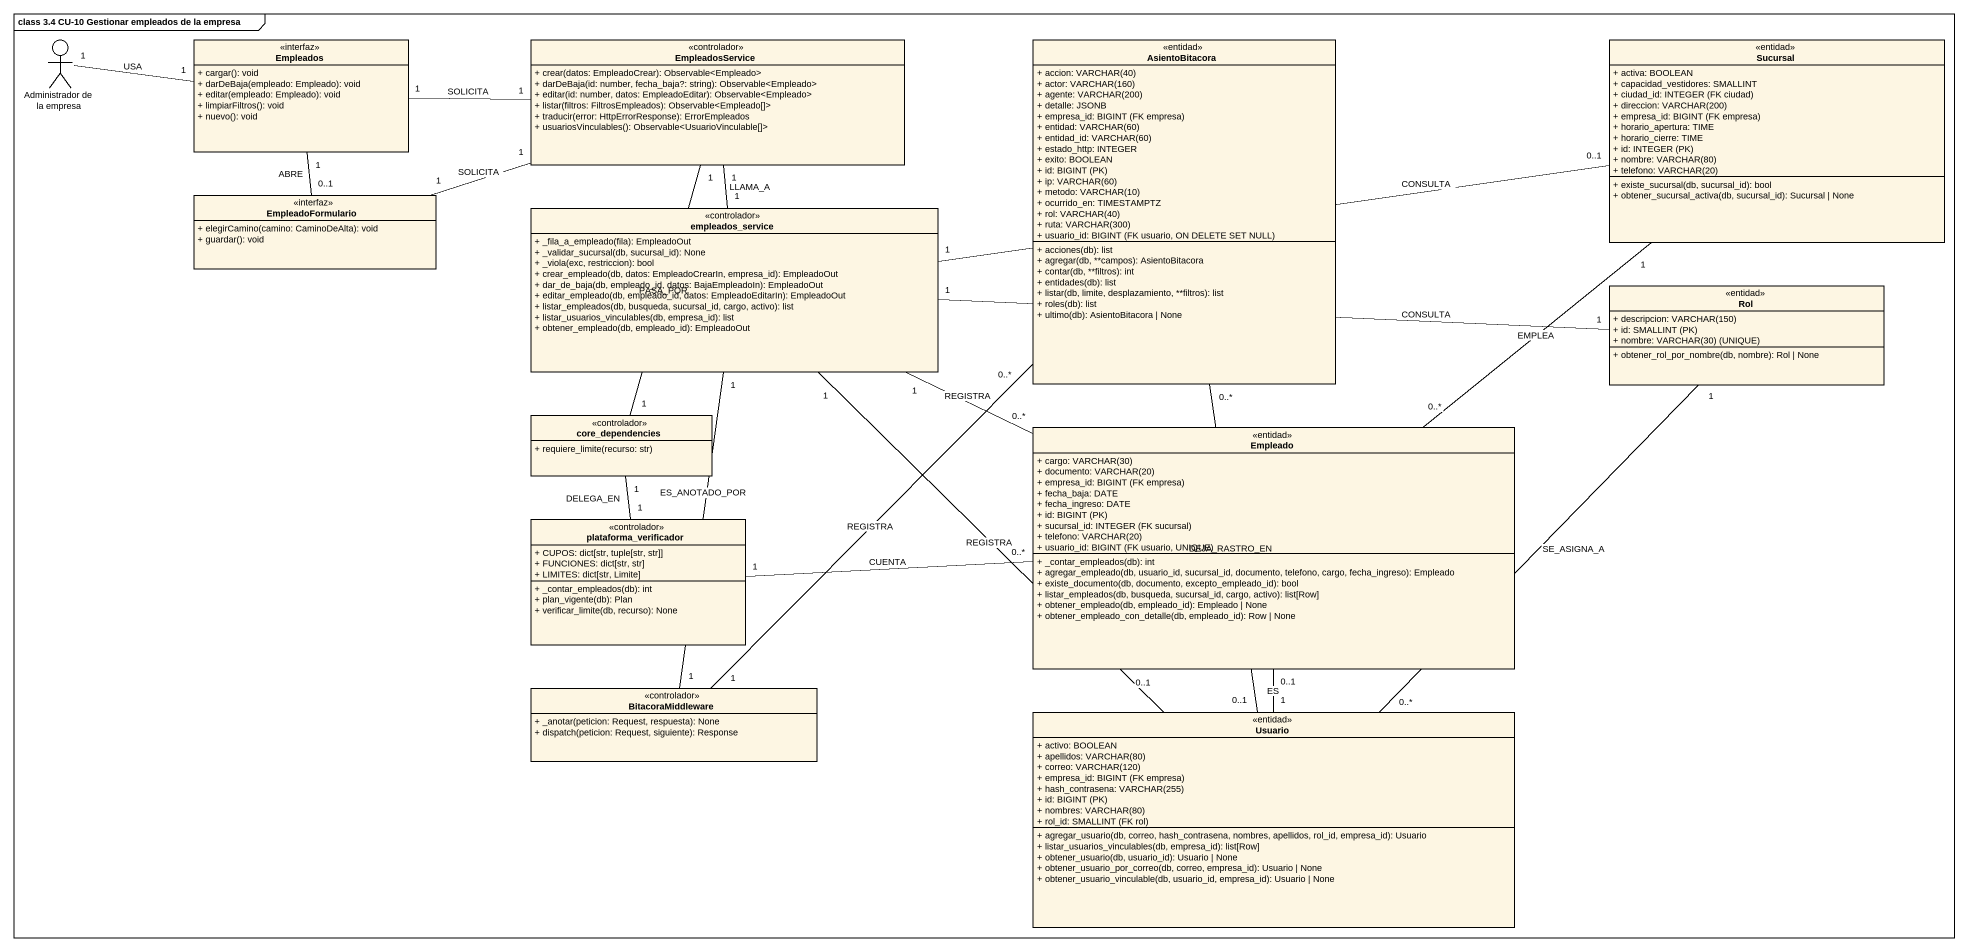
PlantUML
@startuml
mainframe class 3.4 CU-10 Gestionar empleados de la empresa
allowmixing
hide circle
hide empty members
skinparam classAttributeIconSize 0
actor "Administrador de la empresa" as Administrador_de_la_empresa
class Empleados <<interfaz>> {
  + cargar(): void
  + darDeBaja(empleado: Empleado): void
  + editar(empleado: Empleado): void
  + limpiarFiltros(): void
  + nuevo(): void
}
class EmpleadosService <<controlador>> {
  + crear(datos: EmpleadoCrear): Observable<Empleado>
  + darDeBaja(id: number, fecha_baja?: string): Observable<Empleado>
  + editar(id: number, datos: EmpleadoEditar): Observable<Empleado>
  + listar(filtros: FiltrosEmpleados): Observable<Empleado[]>
  + traducir(error: HttpErrorResponse): ErrorEmpleados
  + usuariosVinculables(): Observable<UsuarioVinculable[]>
}
class AsientoBitacora <<entidad>> {
  {field} + accion: VARCHAR(40)
  {field} + actor: VARCHAR(160)
  {field} + agente: VARCHAR(200)
  + detalle: JSONB
  {field} + empresa_id: BIGINT (FK empresa)
  {field} + entidad: VARCHAR(60)
  {field} + entidad_id: VARCHAR(60)
  + estado_http: INTEGER
  + exito: BOOLEAN
  {field} + id: BIGINT (PK)
  {field} + ip: VARCHAR(60)
  {field} + metodo: VARCHAR(10)
  + ocurrido_en: TIMESTAMPTZ
  {field} + rol: VARCHAR(40)
  {field} + ruta: VARCHAR(300)
  {field} + usuario_id: BIGINT (FK usuario, ON DELETE SET NULL)
  + acciones(db): list
  + agregar(db, **campos): AsientoBitacora
  + contar(db, **filtros): int
  + entidades(db): list
  + listar(db, limite, desplazamiento, **filtros): list
  + roles(db): list
  + ultimo(db): AsientoBitacora | None
}
class Sucursal <<entidad>> {
  + activa: BOOLEAN
  + capacidad_vestidores: SMALLINT
  {field} + ciudad_id: INTEGER (FK ciudad)
  {field} + direccion: VARCHAR(200)
  {field} + empresa_id: BIGINT (FK empresa)
  + horario_apertura: TIME
  + horario_cierre: TIME
  {field} + id: INTEGER (PK)
  {field} + nombre: VARCHAR(80)
  {field} + telefono: VARCHAR(20)
  + existe_sucursal(db, sucursal_id): bool
  + obtener_sucursal_activa(db, sucursal_id): Sucursal | None
}
class EmpleadoFormulario <<interfaz>> {
  + elegirCamino(camino: CaminoDeAlta): void
  + guardar(): void
}
class empleados_service <<controlador>> {
  + _fila_a_empleado(fila): EmpleadoOut
  + _validar_sucursal(db, sucursal_id): None
  + _viola(exc, restriccion): bool
  + crear_empleado(db, datos: EmpleadoCrearIn, empresa_id): EmpleadoOut
  + dar_de_baja(db, empleado_id, datos: BajaEmpleadoIn): EmpleadoOut
  + editar_empleado(db, empleado_id, datos: EmpleadoEditarIn): EmpleadoOut
  + listar_empleados(db, busqueda, sucursal_id, cargo, activo): list
  + listar_usuarios_vinculables(db, empresa_id): list
  + obtener_empleado(db, empleado_id): EmpleadoOut
}
class Rol <<entidad>> {
  {field} + descripcion: VARCHAR(150)
  {field} + id: SMALLINT (PK)
  {field} + nombre: VARCHAR(30) (UNIQUE)
  + obtener_rol_por_nombre(db, nombre): Rol | None
}
class core_dependencies <<controlador>> {
  + requiere_limite(recurso: str)
}
class Empleado <<entidad>> {
  {field} + cargo: VARCHAR(30)
  {field} + documento: VARCHAR(20)
  {field} + empresa_id: BIGINT (FK empresa)
  + fecha_baja: DATE
  + fecha_ingreso: DATE
  {field} + id: BIGINT (PK)
  {field} + sucursal_id: INTEGER (FK sucursal)
  {field} + telefono: VARCHAR(20)
  {field} + usuario_id: BIGINT (FK usuario, UNIQUE)
  + _contar_empleados(db): int
  + agregar_empleado(db, usuario_id, sucursal_id, documento, telefono, cargo, fecha_ingreso): Empleado
  + existe_documento(db, documento, excepto_empleado_id): bool
  + listar_empleados(db, busqueda, sucursal_id, cargo, activo): list[Row]
  + obtener_empleado(db, empleado_id): Empleado | None
  + obtener_empleado_con_detalle(db, empleado_id): Row | None
}
class plataforma_verificador <<controlador>> {
  + CUPOS: dict[str, tuple[str, str]]
  + FUNCIONES: dict[str, str]
  + LIMITES: dict[str, Limite]
  + _contar_empleados(db): int
  + plan_vigente(db): Plan
  + verificar_limite(db, recurso): None
}
class BitacoraMiddleware <<controlador>> {
  + _anotar(peticion: Request, respuesta): None
  + dispatch(peticion: Request, siguiente): Response
}
class Usuario <<entidad>> {
  + activo: BOOLEAN
  {field} + apellidos: VARCHAR(80)
  {field} + correo: VARCHAR(120)
  {field} + empresa_id: BIGINT (FK empresa)
  {field} + hash_contrasena: VARCHAR(255)
  {field} + id: BIGINT (PK)
  {field} + nombres: VARCHAR(80)
  {field} + rol_id: SMALLINT (FK rol)
  + agregar_usuario(db, correo, hash_contrasena, nombres, apellidos, rol_id, empresa_id): Usuario
  + listar_usuarios_vinculables(db, empresa_id): list[Row]
  + obtener_usuario(db, usuario_id): Usuario | None
  + obtener_usuario_por_correo(db, correo, empresa_id): Usuario | None
  + obtener_usuario_vinculable(db, usuario_id, empresa_id): Usuario | None
}
Administrador_de_la_empresa "1" -right- "1" Empleados : USA
Empleados "1" -right- "1" EmpleadosService : SOLICITA
Empleados "1" -- "0..1" EmpleadoFormulario : ABRE
EmpleadosService "1" -- "1" empleados_service : LLAMA_A
EmpleadosService "1" -- "1" core_dependencies : PASA_POR
Sucursal "1" -- "0..*" Empleado : EMPLEA
EmpleadoFormulario "1" -right- "1" EmpleadosService : SOLICITA
empleados_service "1" -right- "0..1" Sucursal : CONSULTA
empleados_service "1" -right- "1" Rol : CONSULTA
empleados_service "1" -right- "0..*" Empleado : REGISTRA
empleados_service "1" -- "1" BitacoraMiddleware : ES_ANOTADO_POR
empleados_service "1" -- "0..1" Usuario : REGISTRA
Rol "1" -- "0..*" Usuario : SE_ASIGNA_A
core_dependencies "1" -- "1" plataforma_verificador : DELEGA_EN
plataforma_verificador "1" -right- "0..*" Empleado : CUENTA
BitacoraMiddleware "1" -up- "0..*" AsientoBitacora : REGISTRA
Usuario "0..1" -up- "0..*" AsientoBitacora : DEJA_RASTRO_EN
Usuario "1" -up- "0..1" Empleado : ES
@enduml
